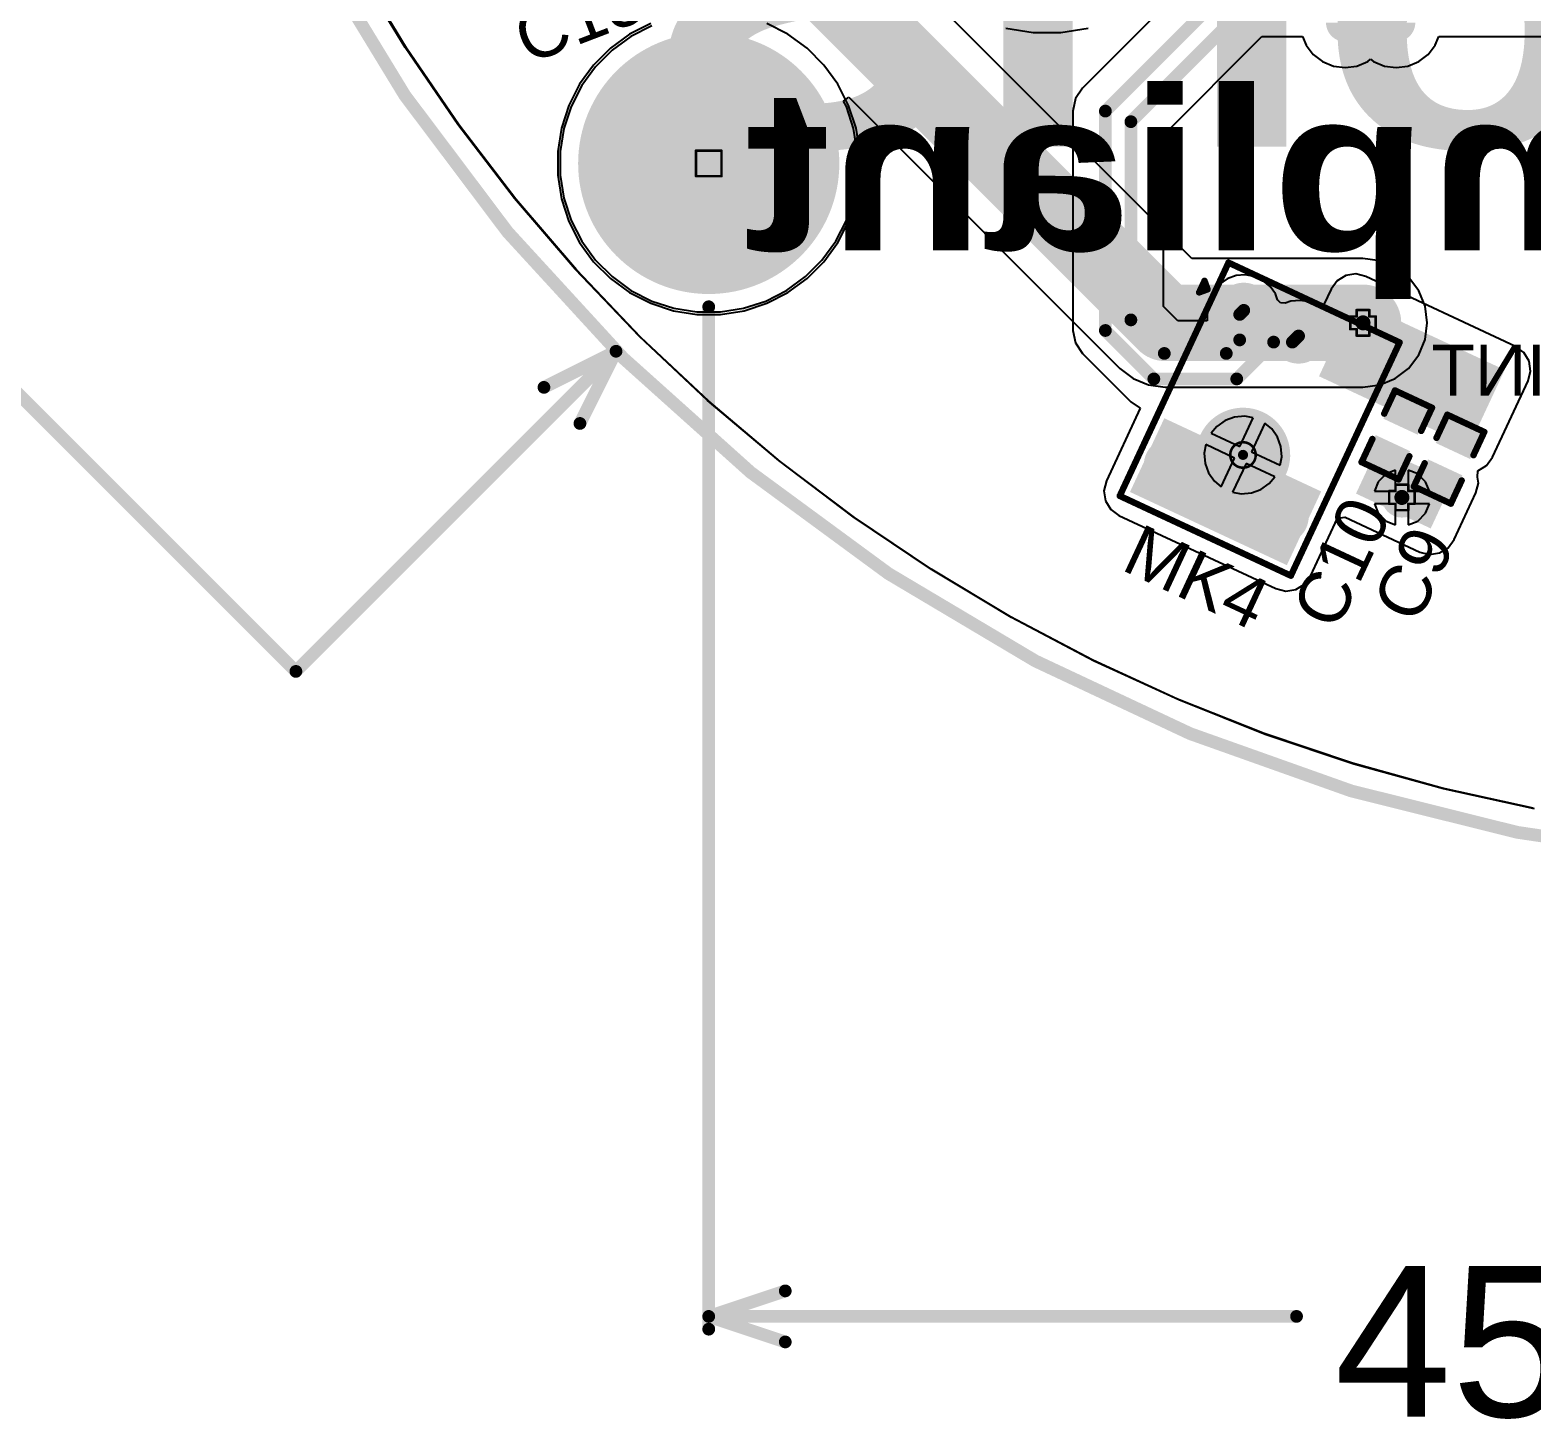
# Model space of a CAD drawing. Header units: millimetres. Extents: x -2.4 to 8.6, y -1 to 5.2.
# Drawn here: x -0.532 to 0.645, y -0.984 to 0.105 of the extents above; entities that cross this region are included whole.
import ezdxf

# ---------------------------------------------------------------- set-up
doc = ezdxf.new("R2010")
doc.units = ezdxf.units.MM
doc.header["$MEASUREMENT"] = 0
for name, color, linetype in [('BottomLayer', 5, 'Continuous'), ('BottomOverlay', 54, 'Continuous'), ('BottomSolder', 6, 'Continuous'), ('DrillDrawing', 1, 'Continuous'), ('Mechanical1', 6, 'Continuous'), ('Mechanical2', 216, 'Continuous'), ('MultiLayer', 9, 'Continuous'), ('PadHoleLayer', 156, 'Continuous'), ('TopLayer', 1, 'Continuous'), ('TopOverlay', 2, 'Continuous'), ('TopPaste', 8, 'Continuous'), ('TopSolder', 216, 'Continuous'), ('ViaHoleLayer', 16, 'Continuous')]:
    doc.layers.add(name, color=color, linetype=linetype)
doc.styles.add('Arial', font='', dxfattribs={"height": 0.2})
doc.styles.add('Arial Black', font='', dxfattribs={"height": 0.2})
doc.styles.get('Arial').set_extended_font_data('Arial')
doc.styles.get('Arial Black').set_extended_font_data('Arial Black', bold=True)

# ---------------------------------------------------------------- blocks, each defined once
blk = doc.blocks.new('SPM0687LR5H_1_24')
at = {"layer": 'BottomSolder'}
h = blk.add_hatch(color=6, dxfattribs=at)
edge = h.paths.add_edge_path()
edge.add_arc((0, -0.0359), 0.004, 0, 360)
at = {"layer": 'PadHoleLayer'}
h = blk.add_hatch(color=156, dxfattribs=at)
edge = h.paths.add_edge_path()
edge.add_arc((0, -0.0359), 0.0202, 0, 360)
at = {"layer": 'TopLayer'}
h = blk.add_hatch(color=1, dxfattribs=at)
edge = h.paths.add_edge_path()
edge.add_arc((-0.0474, 0.067), 0.0177, 0, 360)
h = blk.add_hatch(color=1, dxfattribs=at)
edge = h.paths.add_edge_path()
edge.add_arc((0, 0.067), 0.0177, 0, 360)
h = blk.add_hatch(color=1, dxfattribs=at)
edge = h.paths.add_edge_path()
edge.add_arc((0.0474, 0.067), 0.0177, 0, 360)
h = blk.add_hatch(color=1, dxfattribs=at)
edge = h.paths.add_edge_path()
edge.add_arc((0, -0.0359), 0.033, 0, 360)
h = blk.add_hatch(color=1, dxfattribs=at)
edge = h.paths.add_edge_path()
edge.add_arc((-0.0474, -0.067), 0.0177, 0, 360)
h = blk.add_hatch(color=1, dxfattribs=at)
edge = h.paths.add_edge_path()
edge.add_arc((0.0474, -0.067), 0.0177, 0, 360)
at = {"layer": 'TopPaste'}
h = blk.add_hatch(color=8, dxfattribs=at)
edge = h.paths.add_edge_path()
edge.add_arc((-0.0474, 0.067), 0.0177, 0, 360)
h = blk.add_hatch(color=8, dxfattribs=at)
edge = h.paths.add_edge_path()
edge.add_arc((0, 0.067), 0.0177, 0, 360)
h = blk.add_hatch(color=8, dxfattribs=at)
edge = h.paths.add_edge_path()
edge.add_arc((0.0474, 0.067), 0.0177, 0, 360)
h = blk.add_hatch(color=8, dxfattribs=at)
edge = h.paths.add_edge_path()
edge.add_arc((-0.0474, -0.067), 0.0177, 0, 360)
h = blk.add_hatch(color=8, dxfattribs=at)
edge = h.paths.add_edge_path()
edge.add_arc((0.0474, -0.067), 0.0177, 0, 360)
at = {"layer": 'TopSolder'}
h = blk.add_hatch(color=216, dxfattribs=at)
edge = h.paths.add_edge_path()
edge.add_arc((-0.0474, 0.067), 0.0217, 0, 360)
h = blk.add_hatch(color=216, dxfattribs=at)
edge = h.paths.add_edge_path()
edge.add_arc((0, 0.067), 0.0217, 0, 360)
h = blk.add_hatch(color=216, dxfattribs=at)
edge = h.paths.add_edge_path()
edge.add_arc((0.0474, 0.067), 0.0217, 0, 360)
h = blk.add_hatch(color=216, dxfattribs=at)
edge = h.paths.add_edge_path()
edge.add_arc((0, -0.0359), 0.037, 0, 360)
h = blk.add_hatch(color=216, dxfattribs=at)
edge = h.paths.add_edge_path()
edge.add_arc((-0.0474, -0.067), 0.0217, 0, 360)
h = blk.add_hatch(color=216, dxfattribs=at)
edge = h.paths.add_edge_path()
edge.add_arc((0.0474, -0.067), 0.0217, 0, 360)
at = {"layer": 'TopOverlay', "const_width": 0.005}
for points in [[(-0.074, 0.0959), (0.074, 0.0959)], [(-0.074, -0.1059), (-0.074, 0.0959)], [(0.074, -0.1059), (0.074, 0.0959)], [(-0.085, 0.075), (-0.08, 0.07)], [(-0.085, 0.065), (-0.085, 0.075)], [(-0.085, 0.065), (-0.08, 0.07)], [(-0.074, -0.1059), (0.074, -0.1059)]]:
    blk.add_lwpolyline(points, dxfattribs=at)
at = {"layer": 'TopOverlay', "const_width": 0.0025}
for points in [[(-0.0753, 0.0959, 1), (-0.0728, 0.0959, 1)], [(-0.0753, 0.0959, 1), (-0.0728, 0.0959, 1)], [(0.0728, 0.0959, 1), (0.0753, 0.0959, 1)], [(0.0728, 0.0959, 1), (0.0753, 0.0959, 1)], [(-0.0863, 0.075, 1), (-0.0838, 0.075, 1)], [(-0.0863, 0.075, 1), (-0.0838, 0.075, 1)], [(-0.0813, 0.07, 1), (-0.0788, 0.07, 1)], [(-0.0813, 0.07, 1), (-0.0788, 0.07, 1)], [(-0.0863, 0.065, 1), (-0.0838, 0.065, 1)], [(-0.0863, 0.065, 1), (-0.0838, 0.065, 1)], [(-0.0753, -0.1059, 1), (-0.0728, -0.1059, 1)], [(-0.0753, -0.1059, 1), (-0.0728, -0.1059, 1)], [(0.0728, -0.1059, 1), (0.0753, -0.1059, 1)], [(0.0728, -0.1059, 1), (0.0753, -0.1059, 1)]]:
    blk.add_lwpolyline(points, format="xyb", close=True, dxfattribs=at)
blk = doc.blocks.new('C___0402_67')
at = {"layer": 'TopLayer'}
for points in [[(-0.0275, -0.0125), (-0.0275, 0.0125), (-0.0095, 0.0125), (-0.0095, -0.0125)], [(0.0095, -0.0125), (0.0095, 0.0125), (0.0275, 0.0125), (0.0275, -0.0125)]]:
    blk.add_hatch(color=1, dxfattribs=at).paths.add_polyline_path(points)
at = {"layer": 'TopPaste'}
for points in [[(-0.0275, -0.0125), (-0.0275, 0.0125), (-0.0095, 0.0125), (-0.0095, -0.0125)], [(0.0095, -0.0125), (0.0095, 0.0125), (0.0275, 0.0125), (0.0275, -0.0125)]]:
    blk.add_hatch(color=8, dxfattribs=at).paths.add_polyline_path(points)
at = {"layer": 'TopSolder'}
for points in [[(-0.0299, -0.0149), (-0.0299, 0.0149), (-0.0071, 0.0149), (-0.0071, -0.0149)], [(0.0071, -0.0149), (0.0071, 0.0149), (0.0299, 0.0149), (0.0299, -0.0149)]]:
    blk.add_hatch(color=216, dxfattribs=at).paths.add_polyline_path(points)
at = {"layer": 'TopOverlay', "const_width": 0.005}
for points in [[(-0.031, -0.016), (-0.031, 0.016)], [(-0.011, 0.016), (-0.031, 0.016)], [(0.031, 0.016), (0.011, 0.016)], [(0.031, -0.016), (0.031, 0.016)], [(-0.011, -0.016), (-0.031, -0.016)], [(0.031, -0.016), (0.011, -0.016)]]:
    blk.add_lwpolyline(points, dxfattribs=at)
at = {"layer": 'TopOverlay', "const_width": 0.0025}
for points in [[(-0.0323, 0.016, 1), (-0.0297, 0.016, 1)], [(-0.0323, 0.016, 1), (-0.0297, 0.016, 1)], [(-0.0123, 0.016, 1), (-0.0097, 0.016, 1)], [(0.0097, 0.016, 1), (0.0122, 0.016, 1)], [(0.0297, 0.016, 1), (0.0323, 0.016, 1)], [(0.0297, 0.016, 1), (0.0323, 0.016, 1)], [(-0.0323, -0.016, 1), (-0.0297, -0.016, 1)], [(-0.0323, -0.016, 1), (-0.0297, -0.016, 1)], [(-0.0123, -0.016, 1), (-0.0097, -0.016, 1)], [(0.0097, -0.016, 1), (0.0122, -0.016, 1)], [(0.0297, -0.016, 1), (0.0323, -0.016, 1)], [(0.0297, -0.016, 1), (0.0323, -0.016, 1)]]:
    blk.add_lwpolyline(points, format="xyb", close=True, dxfattribs=at)
blk = doc.blocks.new('C___0402_68')
at = {"layer": 'TopLayer'}
for points in [[(-0.0275, -0.0125), (-0.0275, 0.0125), (-0.0095, 0.0125), (-0.0095, -0.0125)], [(0.0095, -0.0125), (0.0095, 0.0125), (0.0275, 0.0125), (0.0275, -0.0125)]]:
    blk.add_hatch(color=1, dxfattribs=at).paths.add_polyline_path(points)
at = {"layer": 'TopPaste'}
for points in [[(-0.0275, -0.0125), (-0.0275, 0.0125), (-0.0095, 0.0125), (-0.0095, -0.0125)], [(0.0095, -0.0125), (0.0095, 0.0125), (0.0275, 0.0125), (0.0275, -0.0125)]]:
    blk.add_hatch(color=8, dxfattribs=at).paths.add_polyline_path(points)
at = {"layer": 'TopSolder'}
for points in [[(-0.0299, -0.0149), (-0.0299, 0.0149), (-0.0071, 0.0149), (-0.0071, -0.0149)], [(0.0071, -0.0149), (0.0071, 0.0149), (0.0299, 0.0149), (0.0299, -0.0149)]]:
    blk.add_hatch(color=216, dxfattribs=at).paths.add_polyline_path(points)
at = {"layer": 'TopOverlay', "const_width": 0.005}
for points in [[(-0.031, -0.016), (-0.031, 0.016)], [(-0.011, 0.016), (-0.031, 0.016)], [(0.031, 0.016), (0.011, 0.016)], [(0.031, -0.016), (0.031, 0.016)], [(-0.011, -0.016), (-0.031, -0.016)], [(0.031, -0.016), (0.011, -0.016)]]:
    blk.add_lwpolyline(points, dxfattribs=at)
at = {"layer": 'TopOverlay', "const_width": 0.0025}
for points in [[(-0.0323, 0.016, 1), (-0.0297, 0.016, 1)], [(-0.0323, 0.016, 1), (-0.0297, 0.016, 1)], [(-0.0123, 0.016, 1), (-0.0097, 0.016, 1)], [(0.0097, 0.016, 1), (0.0122, 0.016, 1)], [(0.0297, 0.016, 1), (0.0323, 0.016, 1)], [(0.0297, 0.016, 1), (0.0323, 0.016, 1)], [(-0.0323, -0.016, 1), (-0.0297, -0.016, 1)], [(-0.0323, -0.016, 1), (-0.0297, -0.016, 1)], [(-0.0123, -0.016, 1), (-0.0097, -0.016, 1)], [(0.0097, -0.016, 1), (0.0122, -0.016, 1)], [(0.0297, -0.016, 1), (0.0323, -0.016, 1)], [(0.0297, -0.016, 1), (0.0323, -0.016, 1)]]:
    blk.add_lwpolyline(points, format="xyb", close=True, dxfattribs=at)

msp = doc.modelspace()

# ---------------------------------------------------------------- hatches: boundary and pattern name
at = {"layer": 'BottomLayer'}
h = msp.add_hatch(color=5, dxfattribs=at)
edge = h.paths.add_edge_path()
edge.add_arc((0, 0), 0.0984, 0, 360)
h = msp.add_hatch(color=5, dxfattribs=at)
edge = h.paths.add_edge_path()
edge.add_arc((0.513, -0.125), 0.0118, 0, 360)
h = msp.add_hatch(color=5, dxfattribs=at)
edge = h.paths.add_edge_path()
edge.add_arc((0.5435, -0.2619), 0.0118, 0, 360)
at = {"layer": 'BottomSolder'}
h = msp.add_hatch(color=6, dxfattribs=at)
edge = h.paths.add_edge_path()
edge.add_arc((0, 0), 0.1024, 0, 360)
h = msp.add_hatch(color=6, dxfattribs=at)
edge = h.paths.add_edge_path()
edge.add_arc((0.513, -0.125), 0.0158, 0, 360)
h = msp.add_hatch(color=6, dxfattribs=at)
edge = h.paths.add_edge_path()
edge.add_arc((0.5435, -0.2619), 0.0158, 0, 360)
at = {"layer": 'MultiLayer'}
h = msp.add_hatch(color=9, dxfattribs=at)
edge = h.paths.add_edge_path()
edge.add_arc((0, 0), 0.0984, 0, 360)
at = {"layer": 'PadHoleLayer'}
h = msp.add_hatch(color=156, dxfattribs=at)
edge = h.paths.add_edge_path()
edge.add_arc((0, 0), 0.0591, 0, 360)
at = {"layer": 'TopLayer'}
h = msp.add_hatch(color=1, dxfattribs=at)
edge = h.paths.add_edge_path()
edge.add_arc((0, 0), 0.0984, 0, 360)
for points in [[(0.4785, -0.1669), (0.5961, -0.2218), (0.6241, -0.1619), (0.5064, -0.1071)], [(0.3303, -0.2576), (0.4533, -0.315), (0.4802, -0.2572), (0.3572, -0.1998)], [(0.3938, -0.2596), (0.4114, -0.2678), (0.4411, -0.2042), (0.4235, -0.196)], [(0.5075, -0.2589), (0.5661, -0.2862), (0.5831, -0.2498), (0.5245, -0.2225)]]:
    msp.add_hatch(color=1, dxfattribs=at).paths.add_polyline_path(points)
h = msp.add_hatch(color=1, dxfattribs=at)
edge = h.paths.add_edge_path()
edge.add_arc((0.513, -0.125), 0.0118, 0, 360)
h = msp.add_hatch(color=1, dxfattribs=at)
edge = h.paths.add_edge_path()
edge.add_arc((0.5435, -0.2619), 0.0118, 0, 360)
at = {"layer": 'TopSolder'}
h = msp.add_hatch(color=216, dxfattribs=at)
edge = h.paths.add_edge_path()
edge.add_arc((0, 0), 0.1024, 0, 360)
h = msp.add_hatch(color=216, dxfattribs=at)
edge = h.paths.add_edge_path()
edge.add_arc((0.513, -0.125), 0.0158, 0, 360)
h = msp.add_hatch(color=216, dxfattribs=at)
edge = h.paths.add_edge_path()
edge.add_arc((0.5435, -0.2619), 0.0158, 0, 360)
at = {"layer": 'ViaHoleLayer'}
h = msp.add_hatch(color=16, dxfattribs=at)
edge = h.paths.add_edge_path()
edge.add_arc((0.513, -0.125), 0.00591, 0, 360)
h = msp.add_hatch(color=16, dxfattribs=at)
edge = h.paths.add_edge_path()
edge.add_arc((0.5435, -0.2619), 0.00591, 0, 360)

# ---------------------------------------------------------------- linework, layer by layer
at = {"layer": 'BottomLayer'}
for p, q in [((0.3789, -0.0746), (0.0604, 0.2439)), ((-0.238, 0.0909), (-0.276, 0.1534)), ((-0.0447, 0.1079), (-0.061, 0.0996)), ((-0.061, 0.0996), (-0.0758, 0.0888)), ((-0.1967, 0.0306), (-0.238, 0.0909)), ((-0.0758, 0.0888), (-0.0888, 0.0758)), ((-0.0888, 0.0758), (-0.0996, 0.061)), ((-0.0996, 0.061), (-0.1079, 0.0447)), ((0.1058, 0.0488), (0.1099, 0.0518)), ((0.1079, 0.0447), (0.1058, 0.0488)), ((0.1099, 0.0518), (0.3223, -0.1607)), ((-0.1079, 0.0447), (-0.1136, 0.0273)), ((0.1136, 0.0273), (0.1079, 0.0447)), ((-0.1522, -0.0274), (-0.1967, 0.0306)), ((-0.1136, 0.0273), (-0.1164, 0.0092)), ((0.1164, 0.0092), (0.1136, 0.0273)), ((-0.1164, 0.0092), (-0.1164, -0.0092)), ((0.1164, -0.0092), (0.1164, 0.0092)), ((-0.1164, -0.0092), (-0.1136, -0.0273)), ((0.1136, -0.0273), (0.1164, -0.0092)), ((-0.1047, -0.0829), (-0.1522, -0.0274)), ((-0.1136, -0.0273), (-0.1079, -0.0447)), ((0.1079, -0.0447), (0.1136, -0.0273)), ((-0.1079, -0.0447), (-0.0996, -0.061)), ((0.0996, -0.061), (0.1079, -0.0447)), ((-0.0996, -0.061), (-0.0888, -0.0758)), ((0.0888, -0.0758), (0.0996, -0.061)), ((-0.0888, -0.0758), (-0.0758, -0.0888)), ((0.0758, -0.0888), (0.0888, -0.0758)), ((0.513, -0.0746), (0.3789, -0.0746)), ((0.5261, -0.0763), (0.513, -0.0746)), ((0.5382, -0.0813), (0.5261, -0.0763)), ((0.5487, -0.0893), (0.5382, -0.0813)), ((-0.0542, -0.1357), (-0.1047, -0.0829)), ((-0.0758, -0.0888), (-0.061, -0.0996)), ((0.061, -0.0996), (0.0758, -0.0888)), ((0.5567, -0.0998), (0.5487, -0.0893)), ((-0.061, -0.0996), (-0.0447, -0.1079)), ((0.0447, -0.1079), (0.061, -0.0996)), ((0.5617, -0.1119), (0.5567, -0.0998)), ((-0.0447, -0.1079), (-0.0273, -0.1136)), ((-0.0273, -0.1136), (-0.0092, -0.1164)), ((-0.0092, -0.1164), (0.0092, -0.1164)), ((0.0092, -0.1164), (0.0273, -0.1136)), ((0.0273, -0.1136), (0.0447, -0.1079)), ((0.5634, -0.125), (0.5617, -0.1119)), ((0.5617, -0.1381), (0.5634, -0.125)), ((-0.001, -0.1858), (-0.0542, -0.1357)), ((0.5567, -0.1502), (0.5617, -0.1381)), ((0.5487, -0.1607), (0.5567, -0.1502)), ((0.3223, -0.1607), (0.3328, -0.1687)), ((0.5382, -0.1687), (0.5487, -0.1607)), ((0.3328, -0.1687), (0.3449, -0.1737)), ((0.3449, -0.1737), (0.358, -0.1754)), ((0.358, -0.1754), (0.513, -0.1754)), ((0.513, -0.1754), (0.5261, -0.1737)), ((0.5261, -0.1737), (0.5382, -0.1687)), ((0.0549, -0.2329), (-0.001, -0.1858)), ((0.4123, -0.1989), (0.4049, -0.2016)), ((0.4203, -0.1982), (0.4123, -0.1989)), ((0.4165, -0.222), (0.427, -0.1994)), ((0.427, -0.1994), (0.4203, -0.1982)), ((0.3984, -0.2062), (0.3939, -0.2115)), ((0.3939, -0.2115), (0.4165, -0.222)), ((0.4049, -0.2016), (0.3984, -0.2062)), ((0.4361, -0.2036), (0.4256, -0.2262)), ((0.4414, -0.2081), (0.4361, -0.2036)), ((0.4459, -0.2146), (0.4414, -0.2081)), ((0.3897, -0.2205), (0.3885, -0.2273)), ((0.4123, -0.231), (0.3897, -0.2205)), ((0.4487, -0.222), (0.4459, -0.2146)), ((0.4493, -0.23), (0.4487, -0.222)), ((0.1132, -0.277), (0.0549, -0.2329)), ((0.3885, -0.2273), (0.3892, -0.2352)), ((0.3892, -0.2352), (0.3919, -0.2427)), ((0.4018, -0.2536), (0.4123, -0.231)), ((0.4214, -0.2353), (0.4108, -0.2578)), ((0.4439, -0.2458), (0.4214, -0.2353)), ((0.4256, -0.2262), (0.4481, -0.2367)), ((0.4481, -0.2367), (0.4493, -0.23)), ((0.3919, -0.2427), (0.3965, -0.2492)), ((0.4395, -0.2511), (0.4439, -0.2458)), ((0.5312, -0.2435), (0.525, -0.2496)), ((0.5385, -0.2404), (0.5312, -0.2435)), ((0.5385, -0.2569), (0.5385, -0.2404)), ((0.5559, -0.2435), (0.5485, -0.2404)), ((0.5485, -0.2404), (0.5485, -0.2569)), ((0.562, -0.2496), (0.5559, -0.2435)), ((0.3965, -0.2492), (0.4018, -0.2536)), ((0.4108, -0.2578), (0.4176, -0.259)), ((0.4176, -0.259), (0.4255, -0.2583)), ((0.4255, -0.2583), (0.433, -0.2556)), ((0.433, -0.2556), (0.4395, -0.2511)), ((0.525, -0.2496), (0.522, -0.2569)), ((0.522, -0.2569), (0.5385, -0.2569)), ((0.5485, -0.2569), (0.5651, -0.2569)), ((0.5651, -0.2569), (0.562, -0.2496)), ((0.5385, -0.2669), (0.522, -0.2669)), ((0.522, -0.2669), (0.525, -0.2743)), ((0.5385, -0.2835), (0.5385, -0.2669)), ((0.5651, -0.2669), (0.5485, -0.2669)), ((0.5485, -0.2669), (0.5485, -0.2835)), ((0.562, -0.2743), (0.5651, -0.2669)), ((0.1738, -0.3179), (0.1132, -0.277)), ((0.525, -0.2743), (0.5312, -0.2804)), ((0.5312, -0.2804), (0.5385, -0.2835)), ((0.5485, -0.2835), (0.5559, -0.2804)), ((0.5559, -0.2804), (0.562, -0.2743)), ((0.2365, -0.3554), (0.1738, -0.3179)), ((0.3011, -0.3895), (0.2365, -0.3554)), ((0.3675, -0.4201), (0.3011, -0.3895)), ((0.4354, -0.447), (0.3675, -0.4201)), ((0.5047, -0.4703), (0.4354, -0.447)), ((0.5752, -0.4898), (0.5047, -0.4703)), ((0.6465, -0.5055), (0.5752, -0.4898))]:
    msp.add_line(p, q, dxfattribs=at)
at = {"layer": 'BottomLayer', "const_width": 0.06}
for points in [[(0.01, 0.223), (0.358, -0.125)], [(0.358, -0.125), (0.513, -0.125)]]:
    msp.add_lwpolyline(points, dxfattribs=at)
at = {"layer": 'BottomLayer', "const_width": 0.03}
for points in [[(0.343, -0.125, 1), (0.373, -0.125, 1)], [(0.343, -0.125, 1), (0.373, -0.125, 1)], [(0.498, -0.125, 1), (0.528, -0.125, 1)]]:
    msp.add_lwpolyline(points, format="xyb", close=True, dxfattribs=at)
at = {"layer": 'DrillDrawing', "const_width": 0.002}
for points in [[(-0.01, 0.01), (0.01, 0.01)], [(-0.01, -0.01), (-0.01, 0.01)], [(0.01, -0.01), (0.01, 0.01)], [(-0.01, -0.01), (0.01, -0.01)], [(0.508, -0.12), (0.508, -0.115)], [(0.508, -0.115), (0.518, -0.115)], [(0.518, -0.12), (0.518, -0.115)], [(0.503, -0.13), (0.503, -0.12)], [(0.503, -0.12), (0.508, -0.12)], [(0.503, -0.13), (0.508, -0.13)], [(0.508, -0.135), (0.508, -0.13)], [(0.518, -0.12), (0.523, -0.12)], [(0.518, -0.13), (0.523, -0.13)], [(0.518, -0.135), (0.518, -0.13)], [(0.523, -0.13), (0.523, -0.12)], [(0.508, -0.135), (0.518, -0.135)], [(0.5335, -0.2669), (0.5335, -0.2569)], [(0.5335, -0.2569), (0.5385, -0.2569)], [(0.5385, -0.2569), (0.5385, -0.2519)], [(0.5385, -0.2519), (0.5485, -0.2519)], [(0.5485, -0.2569), (0.5485, -0.2519)], [(0.5485, -0.2569), (0.5535, -0.2569)], [(0.5535, -0.2669), (0.5535, -0.2569)], [(0.5335, -0.2669), (0.5385, -0.2669)], [(0.5385, -0.2719), (0.5385, -0.2669)], [(0.5485, -0.2669), (0.5535, -0.2669)], [(0.5485, -0.2719), (0.5485, -0.2669)], [(0.5385, -0.2719), (0.5485, -0.2719)]]:
    msp.add_lwpolyline(points, dxfattribs=at)
at = {"layer": 'DrillDrawing'}
for points, const_width in [([(-0.0105, 0.01, 1), (-0.0095, 0.01, 1)], 0.001), ([(-0.0105, 0.01, 1), (-0.0095, 0.01, 1)], 0.001), ([(0.0095, 0.01, 1), (0.0105, 0.01, 1)], 0.001), ([(0.0095, 0.01, 1), (0.0105, 0.01, 1)], 0.001), ([(-0.0105, -0.01, 1), (-0.0095, -0.01, 1)], 0.001), ([(-0.0105, -0.01, 1), (-0.0095, -0.01, 1)], 0.001), ([(0.0095, -0.01, 1), (0.0105, -0.01, 1)], 0.001), ([(0.0095, -0.01, 1), (0.0105, -0.01, 1)], 0.001), ([(0.5075, -0.115, 1), (0.5085, -0.115, 1)], 0.001), ([(0.5075, -0.115, 1), (0.5085, -0.115, 1)], 0.001), ([(0.5175, -0.115, 1), (0.5185, -0.115, 1)], 0.001), ([(0.5175, -0.115, 1), (0.5185, -0.115, 1)], 0.001), ([(0.5025, -0.12, 1), (0.5035, -0.12, 1)], 0.001), ([(0.5025, -0.12, 1), (0.5035, -0.12, 1)], 0.001), ([(0.5025, -0.13, 1), (0.5035, -0.13, 1)], 0.001), ([(0.5025, -0.13, 1), (0.5035, -0.13, 1)], 0.001), ([(0.5075, -0.12, 1), (0.5085, -0.12, 1)], 0.001), ([(0.5075, -0.12, 1), (0.5085, -0.12, 1)], 0.001), ([(0.5075, -0.13, 1), (0.5085, -0.13, 1)], 0.001), ([(0.5075, -0.13, 1), (0.5085, -0.13, 1)], 0.001), ([(0.5175, -0.12, 1), (0.5185, -0.12, 1)], 0.001), ([(0.5175, -0.12, 1), (0.5185, -0.12, 1)], 0.001), ([(0.5175, -0.13, 1), (0.5185, -0.13, 1)], 0.001), ([(0.5175, -0.13, 1), (0.5185, -0.13, 1)], 0.001), ([(0.5225, -0.12, 1), (0.5235, -0.12, 1)], 0.001), ([(0.5225, -0.12, 1), (0.5235, -0.12, 1)], 0.001), ([(0.5225, -0.13, 1), (0.5235, -0.13, 1)], 0.001), ([(0.5225, -0.13, 1), (0.5235, -0.13, 1)], 0.001), ([(0.5075, -0.135, 1), (0.5085, -0.135, 1)], 0.001), ([(0.5075, -0.135, 1), (0.5085, -0.135, 1)], 0.001), ([(0.5175, -0.135, 1), (0.5185, -0.135, 1)], 0.001), ([(0.5175, -0.135, 1), (0.5185, -0.135, 1)], 0.001), ([(0.4289, -0.2286, 1), (0.4089, -0.2286, 1)], 0.002), ([(0.4084, -0.2286, 1), (0.4094, -0.2286, 1)], 0.001), ([(0.4284, -0.2286, 1), (0.4294, -0.2286, 1)], 0.001), ([(0.533, -0.2569, 1), (0.534, -0.2569, 1)], 0.001), ([(0.533, -0.2569, 1), (0.534, -0.2569, 1)], 0.001), ([(0.538, -0.2519, 1), (0.539, -0.2519, 1)], 0.001), ([(0.538, -0.2519, 1), (0.539, -0.2519, 1)], 0.001), ([(0.538, -0.2569, 1), (0.539, -0.2569, 1)], 0.001), ([(0.538, -0.2569, 1), (0.539, -0.2569, 1)], 0.001), ([(0.548, -0.2519, 1), (0.549, -0.2519, 1)], 0.001), ([(0.548, -0.2519, 1), (0.549, -0.2519, 1)], 0.001), ([(0.548, -0.2569, 1), (0.549, -0.2569, 1)], 0.001), ([(0.548, -0.2569, 1), (0.549, -0.2569, 1)], 0.001), ([(0.553, -0.2569, 1), (0.554, -0.2569, 1)], 0.001), ([(0.553, -0.2569, 1), (0.554, -0.2569, 1)], 0.001), ([(0.533, -0.2669, 1), (0.534, -0.2669, 1)], 0.001), ([(0.533, -0.2669, 1), (0.534, -0.2669, 1)], 0.001), ([(0.538, -0.2669, 1), (0.539, -0.2669, 1)], 0.001), ([(0.538, -0.2669, 1), (0.539, -0.2669, 1)], 0.001), ([(0.548, -0.2669, 1), (0.549, -0.2669, 1)], 0.001), ([(0.548, -0.2669, 1), (0.549, -0.2669, 1)], 0.001), ([(0.553, -0.2669, 1), (0.554, -0.2669, 1)], 0.001), ([(0.553, -0.2669, 1), (0.554, -0.2669, 1)], 0.001), ([(0.538, -0.2719, 1), (0.539, -0.2719, 1)], 0.001), ([(0.538, -0.2719, 1), (0.539, -0.2719, 1)], 0.001), ([(0.548, -0.2719, 1), (0.549, -0.2719, 1)], 0.001), ([(0.548, -0.2719, 1), (0.549, -0.2719, 1)], 0.001)]:
    msp.add_lwpolyline(points, format="xyb", close=True, dxfattribs=dict(at, const_width=const_width))
at = {"layer": 'Mechanical1', "const_width": 0.01}
for points in [[(-0.9084, 0.1864), (-0.3237, -0.3983)], [(0, -0.914), (0, -0.1124)], [(-0.3237, -0.3983), (-0.0727, -0.1473)], [(-0.1292, -0.1756), (-0.0727, -0.1473)], [(-0.101, -0.2039), (-0.0727, -0.1473)], [(0, -0.904), (0.06, -0.884)], [(0, -0.904), (0.06, -0.924)], [(0, -0.904), (0.4609, -0.904)]]:
    msp.add_lwpolyline(points, dxfattribs=at)
at = {"layer": 'Mechanical1', "const_width": 0.005}
for points in [[(-0.0025, -0.1124, 1), (0.0025, -0.1124, 1)], [(-0.0752, -0.1473, 1), (-0.0702, -0.1473, 1)], [(-0.0752, -0.1473, 1), (-0.0702, -0.1473, 1)], [(-0.0752, -0.1473, 1), (-0.0702, -0.1473, 1)], [(-0.1317, -0.1756, 1), (-0.1267, -0.1756, 1)], [(-0.1035, -0.2039, 1), (-0.0985, -0.2039, 1)], [(-0.3262, -0.3983, 1), (-0.3212, -0.3983, 1)], [(-0.3262, -0.3983, 1), (-0.3212, -0.3983, 1)], [(0.0575, -0.884, 1), (0.0625, -0.884, 1)], [(-0.0025, -0.904, 1), (0.0025, -0.904, 1)], [(-0.0025, -0.904, 1), (0.0025, -0.904, 1)], [(-0.0025, -0.904, 1), (0.0025, -0.904, 1)], [(0.4584, -0.904, 1), (0.4634, -0.904, 1)], [(-0.0025, -0.914, 1), (0.0025, -0.914, 1)], [(0.0575, -0.924, 1), (0.0625, -0.924, 1)]]:
    msp.add_lwpolyline(points, format="xyb", close=True, dxfattribs=at)
at = {"layer": 'Mechanical2', "const_width": 0.01}
msp.add_lwpolyline([(1.3342, 2.1354, -6.230382), (0.4718, 2.1362)], format="xyb", dxfattribs=at)
at = {"layer": 'TopLayer'}
for p, q in [((0.397, 0.163), (0.293, 0.059)), ((-0.237, 0.0903), (-0.275, 0.1527)), ((-0.0455, 0.1097), (-0.0621, 0.1013)), ((0.0621, 0.1013), (0.0455, 0.1097)), ((0.2329, 0.1061), (0.2544, 0.1027)), ((0.2761, 0.1027), (0.2976, 0.1061)), ((-0.0621, 0.1013), (-0.0771, 0.0903)), ((0.0771, 0.0903), (0.0621, 0.1013)), ((0.2544, 0.1027), (0.2761, 0.1027)), ((0.3565, 0.0222), (0.4338, 0.0995)), ((0.4338, 0.0995), (0.4656, 0.0995)), ((0.4656, 0.0995), (0.4684, 0.0928)), ((0.5696, 0.0928), (0.5724, 0.0995)), ((0.5724, 0.0995), (0.8333, 0.0995)), ((-0.1957, 0.03), (-0.237, 0.0903)), ((-0.0771, 0.0903), (-0.0903, 0.0771)), ((0.0903, 0.0771), (0.0771, 0.0903)), ((0.4684, 0.0928), (0.474, 0.0855)), ((0.474, 0.0855), (0.4813, 0.0799)), ((0.5567, 0.0799), (0.564, 0.0855)), ((0.564, 0.0855), (0.5696, 0.0928)), ((-0.0903, 0.0771), (-0.1013, 0.0621)), ((0.1013, 0.0621), (0.0903, 0.0771)), ((0.4813, 0.0799), (0.4899, 0.0763)), ((0.4899, 0.0763), (0.499, 0.0751)), ((0.499, 0.0751), (0.5081, 0.0763)), ((0.5081, 0.0763), (0.5167, 0.0799)), ((0.5167, 0.0799), (0.519, 0.0817)), ((0.519, 0.0817), (0.5213, 0.0799)), ((0.5213, 0.0799), (0.5299, 0.0763)), ((0.5299, 0.0763), (0.539, 0.0751)), ((0.539, 0.0751), (0.5481, 0.0763)), ((0.5481, 0.0763), (0.5567, 0.0799)), ((-0.1013, 0.0621), (-0.1097, 0.0455)), ((0.1097, 0.0455), (0.1013, 0.0621)), ((0.293, 0.059), (0.2875, 0.0508)), ((0.2875, 0.0508), (0.2855, 0.041)), ((-0.1097, 0.0455), (-0.1155, 0.0277)), ((0.1155, 0.0277), (0.1097, 0.0455)), ((0.2855, 0.041), (0.2855, -0.131)), ((-0.1512, -0.028), (-0.1957, 0.03)), ((-0.1155, 0.0277), (-0.1184, 0.0093)), ((0.1184, 0.0093), (0.1155, 0.0277)), ((0.3565, -0.1122), (0.3565, 0.0222)), ((-0.1184, 0.0093), (-0.1184, -0.0093)), ((0.1184, -0.0093), (0.1184, 0.0093)), ((-0.1184, -0.0093), (-0.1155, -0.0277)), ((0.1155, -0.0277), (0.1184, -0.0093)), ((-0.1037, -0.0835), (-0.1512, -0.028)), ((-0.1155, -0.0277), (-0.1097, -0.0455)), ((0.1097, -0.0455), (0.1155, -0.0277)), ((-0.1097, -0.0455), (-0.1013, -0.0621)), ((0.1013, -0.0621), (0.1097, -0.0455)), ((-0.1013, -0.0621), (-0.0903, -0.0771)), ((0.0903, -0.0771), (0.1013, -0.0621)), ((-0.0903, -0.0771), (-0.0771, -0.0903)), ((0.0771, -0.0903), (0.0903, -0.0771)), ((-0.0532, -0.1364), (-0.1037, -0.0835)), ((-0.0771, -0.0903), (-0.0621, -0.1013)), ((0.0621, -0.1013), (0.0771, -0.0903)), ((0.4066, -0.0905), (0.4006, -0.0946)), ((0.4135, -0.088), (0.4066, -0.0905)), ((0.4207, -0.0873), (0.4135, -0.088)), ((0.4279, -0.0886), (0.4207, -0.0873)), ((0.4345, -0.0917), (0.4279, -0.0886)), ((0.4401, -0.0964), (0.4345, -0.0917)), ((0.4927, -0.0921), (0.488, -0.0985)), ((0.4995, -0.0879), (0.4927, -0.0921)), ((0.5073, -0.0867), (0.4995, -0.0879)), ((0.5151, -0.0886), (0.5073, -0.0867)), ((0.6327, -0.1435), (0.5151, -0.0886)), ((-0.0621, -0.1013), (-0.0455, -0.1097)), ((0.0455, -0.1097), (0.0621, -0.1013)), ((0.3959, -0.1002), (0.3928, -0.1068)), ((0.4006, -0.0946), (0.3959, -0.1002)), ((0.4443, -0.1023), (0.4401, -0.0964)), ((0.446, -0.1069), (0.4443, -0.1023)), ((0.488, -0.0985), (0.4823, -0.1106)), ((-0.0455, -0.1097), (-0.0277, -0.1155)), ((-0.0277, -0.1155), (-0.0093, -0.1184)), ((0.0093, -0.1184), (0.0277, -0.1155)), ((0.0277, -0.1155), (0.0455, -0.1097)), ((0.3678, -0.1235), (0.3565, -0.1122)), ((0.3916, -0.1146), (0.3909, -0.1184)), ((0.3928, -0.1068), (0.3916, -0.114)), ((0.3916, -0.114), (0.3916, -0.1146)), ((0.4484, -0.1093), (0.446, -0.1069)), ((0.4519, -0.1096), (0.4484, -0.1093)), ((0.4564, -0.108), (0.4519, -0.1096)), ((0.4637, -0.1074), (0.4564, -0.108)), ((0.4709, -0.1086), (0.4637, -0.1074)), ((0.4765, -0.1112), (0.4709, -0.1086)), ((0.4805, -0.111), (0.4765, -0.1112)), ((0.4823, -0.1106), (0.4805, -0.111)), ((-0.0093, -0.1184), (0.0093, -0.1184)), ((0.3909, -0.1235), (0.3678, -0.1235)), ((0.3909, -0.1184), (0.3909, -0.1235)), ((0, -0.1865), (-0.0532, -0.1364)), ((0.2855, -0.131), (0.2875, -0.1408)), ((0.2875, -0.1408), (0.293, -0.149)), ((0.293, -0.149), (0.3309, -0.187)), ((0.6391, -0.1482), (0.6327, -0.1435)), ((0.6432, -0.155), (0.6391, -0.1482)), ((0.6425, -0.1706), (0.6444, -0.1628)), ((0.6444, -0.1628), (0.6432, -0.155)), ((0.6146, -0.2304), (0.6425, -0.1706)), ((0.0559, -0.2336), (0, -0.1865)), ((0.3309, -0.187), (0.3384, -0.192)), ((0.3384, -0.192), (0.3118, -0.249)), ((0.1142, -0.2777), (0.0559, -0.2336)), ((0.6099, -0.2368), (0.6146, -0.2304)), ((0.6027, -0.2461), (0.6031, -0.241)), ((0.6035, -0.2507), (0.6027, -0.2461)), ((0.6031, -0.241), (0.6099, -0.2368)), ((0.3118, -0.249), (0.3099, -0.2567)), ((0.3099, -0.2567), (0.3111, -0.2646)), ((0.5846, -0.2949), (0.6016, -0.2584)), ((0.6016, -0.2584), (0.6035, -0.2507)), ((0.3111, -0.2646), (0.3152, -0.2714)), ((0.1748, -0.3185), (0.1142, -0.2777)), ((0.3152, -0.2714), (0.3216, -0.2761)), ((0.3216, -0.2761), (0.4447, -0.3334)), ((0.4718, -0.3236), (0.493, -0.2781)), ((0.493, -0.2781), (0.4988, -0.2774)), ((0.4988, -0.2774), (0.4989, -0.2774)), ((0.4989, -0.2774), (0.5575, -0.3047)), ((0.5575, -0.3047), (0.5575, -0.3047)), ((0.5575, -0.3047), (0.5652, -0.3066)), ((0.5652, -0.3066), (0.5731, -0.3054)), ((0.5731, -0.3054), (0.5799, -0.3013)), ((0.5799, -0.3013), (0.5846, -0.2949)), ((0.2375, -0.356), (0.1748, -0.3185)), ((0.4671, -0.33), (0.4718, -0.3236)), ((0.4447, -0.3334), (0.4524, -0.3353)), ((0.4524, -0.3353), (0.4603, -0.3341)), ((0.4603, -0.3341), (0.4671, -0.33)), ((0.3021, -0.3902), (0.2375, -0.356)), ((0.3685, -0.4207), (0.3021, -0.3902)), ((0.4364, -0.4477), (0.3685, -0.4207)), ((0.5057, -0.4709), (0.4364, -0.4477)), ((0.5762, -0.4904), (0.5057, -0.4709)), ((0.6475, -0.5061), (0.5762, -0.4904))]:
    msp.add_line(p, q, dxfattribs=at)
at = {"layer": 'TopLayer', "const_width": 0.01}
for points in [[(0.311, 0.041), (0.415, 0.145)], [(0.331, 0.0327), (0.4233, 0.125)], [(0.311, -0.131), (0.311, 0.041)], [(0.331, -0.1227), (0.331, 0.0327)], [(0.331, -0.1227), (0.3572, -0.149)], [(0.4163, -0.1184), (0.4195, -0.1152)], [(0.4163, -0.1384), (0.4163, -0.1184)], [(0.311, -0.131), (0.349, -0.169)], [(0.4058, -0.149), (0.4163, -0.1384)], [(0.414, -0.169), (0.4429, -0.1401)], [(0.4429, -0.1401), (0.4576, -0.1401)], [(0.4576, -0.1401), (0.4625, -0.1353)], [(0.3572, -0.149), (0.4058, -0.149)], [(0.349, -0.169), (0.414, -0.169)]]:
    msp.add_lwpolyline(points, dxfattribs=at)
for points in [[(0.509, 0.1104, -1), (0.489, 0.1104)], [(0.549, 0.1104, -1), (0.529, 0.1104)]]:
    msp.add_lwpolyline(points, format="xyb", dxfattribs=at)
at = {"layer": 'TopLayer', "const_width": 0.005}
for points in [[(0.3085, 0.041, 1), (0.3135, 0.041, 1)], [(0.3085, 0.041, 1), (0.3135, 0.041, 1)], [(0.3285, 0.0327, 1), (0.3335, 0.0327, 1)], [(0.3285, 0.0327, 1), (0.3335, 0.0327, 1)], [(0.3285, -0.1227, 1), (0.3335, -0.1227, 1)], [(0.3285, -0.1227, 1), (0.3335, -0.1227, 1)], [(0.4138, -0.1184, 1), (0.4188, -0.1184, 1)], [(0.4138, -0.1184, 1), (0.4188, -0.1184, 1)], [(0.417, -0.1152, 1), (0.422, -0.1152, 1)], [(0.3085, -0.131, 1), (0.3135, -0.131, 1)], [(0.3085, -0.131, 1), (0.3135, -0.131, 1)], [(0.4138, -0.1384, 1), (0.4188, -0.1384, 1)], [(0.4138, -0.1384, 1), (0.4188, -0.1384, 1)], [(0.4404, -0.1401, 1), (0.4454, -0.1401, 1)], [(0.4404, -0.1401, 1), (0.4454, -0.1401, 1)], [(0.4551, -0.1401, 1), (0.4601, -0.1401, 1)], [(0.4551, -0.1401, 1), (0.4601, -0.1401, 1)], [(0.46, -0.1353, 1), (0.465, -0.1353, 1)], [(0.3547, -0.149, 1), (0.3597, -0.149, 1)], [(0.3547, -0.149, 1), (0.3597, -0.149, 1)], [(0.4033, -0.149, 1), (0.4083, -0.149, 1)], [(0.4033, -0.149, 1), (0.4083, -0.149, 1)], [(0.3465, -0.169, 1), (0.3515, -0.169, 1)], [(0.3465, -0.169, 1), (0.3515, -0.169, 1)], [(0.4115, -0.169, 1), (0.4165, -0.169, 1)], [(0.4115, -0.169, 1), (0.4165, -0.169, 1)]]:
    msp.add_lwpolyline(points, format="xyb", close=True, dxfattribs=at)

# ---------------------------------------------------------------- block references
for name, p, rotation in [('SPM0687LR5H_1_24', (0.4341, -0.196), 335), ('C___0402_67', (0.5395, -0.2129), 245), ('C___0402_68', (0.5805, -0.2319), 245)]:
    msp.add_blockref(name, p, dxfattribs=dict(rotation=rotation))

# ---------------------------------------------------------------- texts
at = {"layer": 'BottomOverlay', "text_generation_flag": 2}
for s, height, style, p in [('RoHS', 0.23622, 'Arial Black', (0.9817, 0.013)), ('compliant', 0.12598, 'Arial Black', (0.9787, -0.0682)), ('ZERO CARBON FOOTPRINT', 0.04, 'Arial', (1.3147, -0.1821))]:
    msp.add_text(s, height=height, rotation=360, dxfattribs=dict(at, style=style)).set_placement(p)
at = {"layer": 'Mechanical1', "style": 'Arial'}
msp.add_text('45.92mm', height=0.11811, dxfattribs=at).set_placement((0.4906, -0.9827))
at = {"layer": 'TopOverlay', "style": 'Arial'}
for s, rotation, p in [('C15', 21, (-0.1422, 0.0775)), ('C10', 65, (0.4925, -0.3677)), ('MK4', 335, (0.3222, -0.3181)), ('C9', 65, (0.5556, -0.3626))]:
    msp.add_text(s, height=0.04, rotation=rotation, dxfattribs=at).set_placement(p)

doc.saveas('drawing.dxf')
